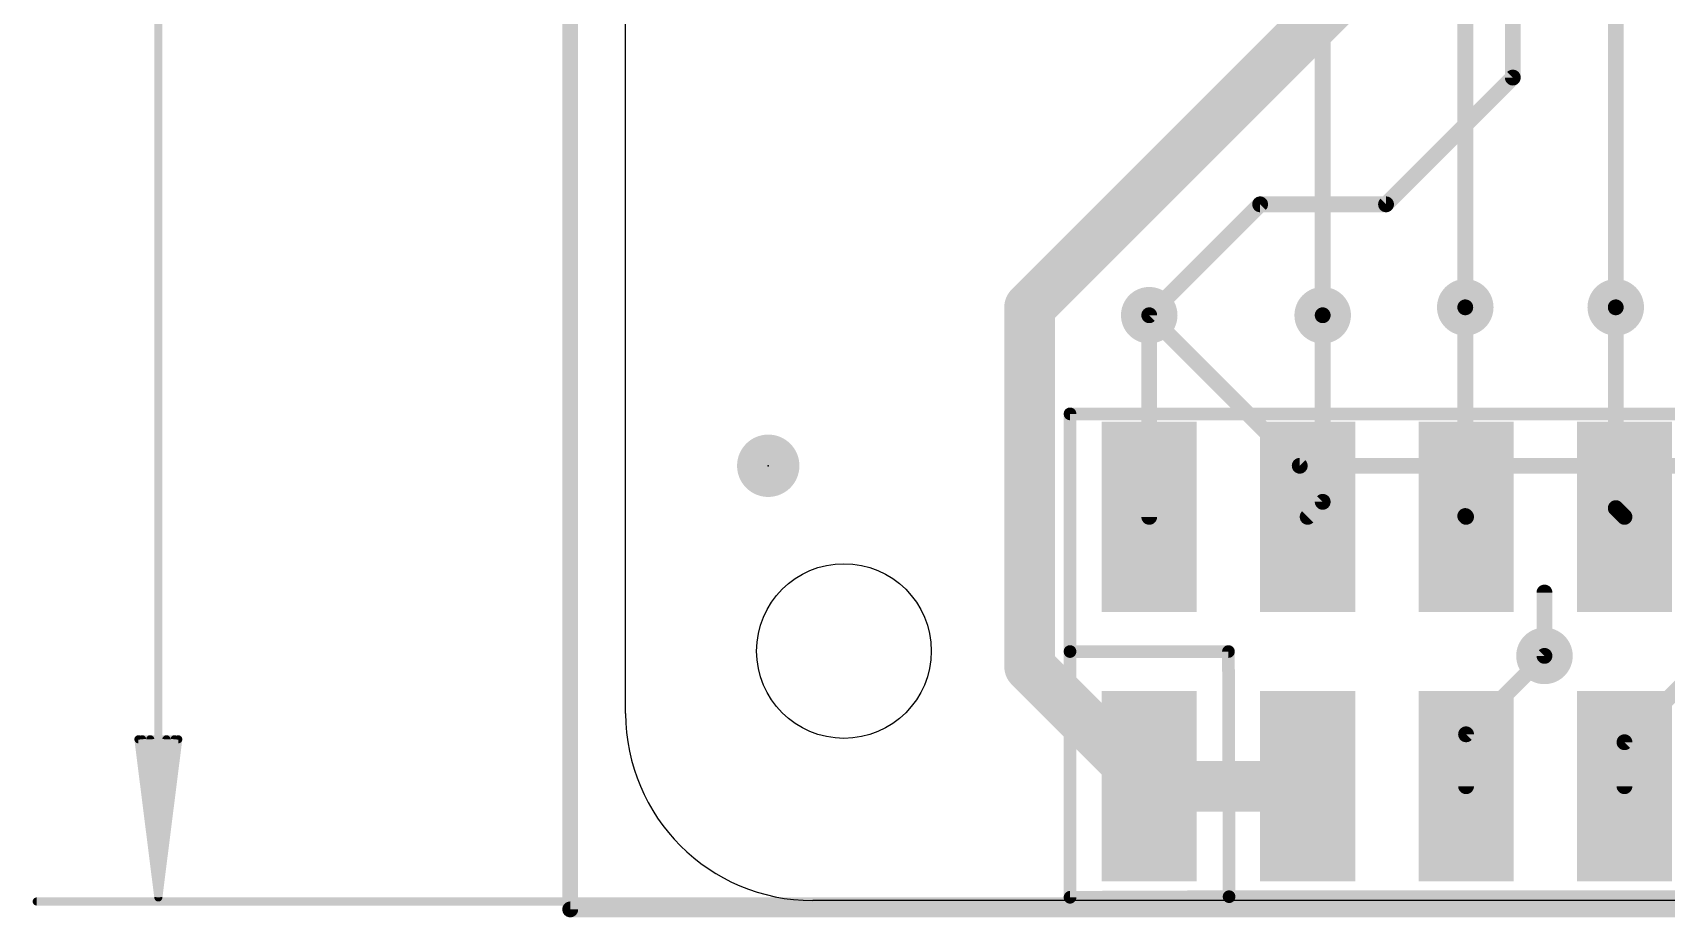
# Model space of a CAD drawing. Extents: x -9.8 to 65.3, y -0.3 to 69.2.
# Drawn here: x -9.51 to 16.69, y -0.25 to 13.93 of the extents above; entities that cross this region are included whole.
import ezdxf

# ---------------------------------------------------------------- set-up
doc = ezdxf.new("R2010")
doc.units = 0
for name, color, linetype in [('1', 12, 'CONTINUOUS'), ('16', 132, 'CONTINUOUS'), ('18', 110, 'CONTINUOUS'), ('20', 53, 'CONTINUOUS'), ('21', 40, 'CONTINUOUS'), ('23', 40, 'CONTINUOUS'), ('47', 253, 'CONTINUOUS')]:
    doc.layers.add(name, color=color, linetype=linetype)

# ---------------------------------------------------------------- blocks, each defined once
blk = doc.blocks.new('PIE')
at = {"const_width": 0.5}
blk.add_lwpolyline([(0, -0.25, 1), (0, 0.25, 1), (0, -0.25)], format="xyb", dxfattribs=at)
blk = doc.blocks.new('RECT')
blk.add_solid([(-0.5, -0.5), (0.5, -0.5), (-0.5, 0.5), (0.5, 0.5)])
blk = doc.blocks.new('ROUNDV')
at = {"const_width": 0.5}
blk.add_lwpolyline([(0, -0.25, 1), (0, 0.25, 1), (0, -0.25)], format="xyb", dxfattribs=at)

msp = doc.modelspace()

# ---------------------------------------------------------------- linework, layer by layer
at = {"layer": '1'}
for points, const_width in [([(14.224, 15.113), (14.224, 13.208)], 0.254), ([(6.477, 9.525), (11.684, 14.732)], 0.8128), ([(14.224, 13.208), (12.192, 11.176)], 0.254), ([(10.173, 11.176), (8.395, 9.398)], 0.254), ([(12.192, 11.176), (10.173, 11.176)], 0.254), ([(6.477, 3.766), (6.477, 9.525)], 0.8128), ([(8.395, 6.166), (8.395, 9.398)], 0.254), ([(11.176, 9.398), (11.176, 6.407)], 0.254), ([(13.462, 9.525), (13.462, 6.179)], 0.254), ([(15.875, 9.525), (15.875, 6.306)], 0.254), ([(11.176, 6.407), (10.935, 6.166)], 0.254), ([(13.462, 6.179), (13.475, 6.166)], 0.254), ([(15.875, 6.306), (16.015, 6.166)], 0.254), ([(8.395, 1.848), (6.477, 3.766)], 0.8128), ([(14.732, 3.937), (13.475, 2.68)], 0.254), ([(17.272, 3.81), (16.015, 2.553)], 0.254), ([(13.475, 2.68), (13.475, 1.848)], 0.254), ([(16.015, 2.553), (16.015, 1.848)], 0.254), ([(8.395, 1.848), (10.935, 1.848)], 0.8128)]:
    msp.add_lwpolyline(points, dxfattribs=dict(at, const_width=const_width))
for points, const_width in [([(14.1605, 13.208, 1), (14.2875, 13.208)], 0.127), ([(14.2689, 13.1631, 1), (14.1791, 13.2529)], 0.127), ([(10.173, 11.2395, 1), (10.173, 11.1125)], 0.127), ([(10.2179, 11.1311, 1), (10.1281, 11.2209)], 0.127), ([(12.1471, 11.2209, 1), (12.2369, 11.1311)], 0.127), ([(12.192, 11.1125, 1), (12.192, 11.2395)], 0.127), ([(6.6802, 9.525, 1), (6.2738, 9.525)], 0.4064), ([(6.3333, 9.6687, 1), (6.6207, 9.3813)], 0.4064), ([(8.4585, 9.398, 1), (8.3315, 9.398)], 0.127), ([(8.3501, 9.4429, 1), (8.4399, 9.3531)], 0.127), ([(11.2395, 9.398, 1), (11.1125, 9.398)], 0.127), ([(13.5255, 9.525, 1), (13.3985, 9.525)], 0.127), ([(15.9385, 9.525, 1), (15.8115, 9.525)], 0.127), ([(11.1125, 6.407, 1), (11.2395, 6.407)], 0.127), ([(11.2209, 6.3621, 1), (11.1311, 6.4519)], 0.127), ([(13.5069, 6.2239, 1), (13.4171, 6.1341)], 0.127), ([(15.9199, 6.3509, 1), (15.8301, 6.2611)], 0.127), ([(15.8115, 6.306, 1), (15.9385, 6.306)], 0.127), ([(8.3315, 6.166, 1), (8.4585, 6.166)], 0.127), ([(10.8901, 6.2109, 1), (10.9799, 6.1211)], 0.127), ([(13.3985, 6.179, 1), (13.5255, 6.179)], 0.127), ([(13.4301, 6.1211, 1), (13.5199, 6.2109)], 0.127), ([(15.9701, 6.1211, 1), (16.0599, 6.2109)], 0.127), ([(6.6207, 3.9097, 1), (6.3333, 3.6223)], 0.4064), ([(6.2738, 3.766, 1), (6.6802, 3.766)], 0.4064), ([(14.7769, 3.8921, 1), (14.6871, 3.9819)], 0.127), ([(13.5385, 2.68, 1), (13.4115, 2.68)], 0.127), ([(13.4301, 2.7249, 1), (13.5199, 2.6351)], 0.127), ([(16.0785, 2.553, 1), (15.9515, 2.553)], 0.127), ([(15.9701, 2.5979, 1), (16.0599, 2.5081)], 0.127), ([(8.395, 2.0512, 1), (8.395, 1.6448)], 0.4064), ([(8.2513, 1.7043, 1), (8.5387, 1.9917)], 0.4064), ([(10.935, 1.6448, 1), (10.935, 2.0512)], 0.4064), ([(13.4115, 1.848, 1), (13.5385, 1.848)], 0.127), ([(15.9515, 1.848, 1), (16.0785, 1.848)], 0.127)]:
    msp.add_lwpolyline(points, format="xyb", dxfattribs=dict(at, const_width=const_width))
at = {"layer": '16', "const_width": 0.254}
for points in [[(-0.889, 57.023), (-0.889, -0.127)], [(15.875, 19.685), (15.875, 9.525)], [(13.462, 9.525), (13.462, 18.796)], [(11.176, 17.78), (11.176, 9.398)], [(10.808, 6.985), (8.395, 9.398)], [(26.543, 6.985), (10.808, 6.985)], [(14.732, 4.953), (14.732, 3.937)], [(-0.889, -0.127), (65.151, -0.127)]]:
    msp.add_lwpolyline(points, dxfattribs=at)
at = {"layer": '16', "const_width": 0.127}
for points in [[(8.4399, 9.4429, 1), (8.3501, 9.3531)], [(11.1125, 9.398, 1), (11.2395, 9.398)], [(13.3985, 9.525, 1), (13.5255, 9.525)], [(15.8115, 9.525, 1), (15.9385, 9.525)], [(10.808, 7.0485, 1), (10.808, 6.9215)], [(10.7631, 6.9401, 1), (10.8529, 7.0299)], [(14.7955, 4.953, 1), (14.6685, 4.953)], [(14.6685, 3.937, 1), (14.7955, 3.937)], [(-0.889, -0.0635, 1), (-0.889, -0.1905)], [(-0.9525, -0.127, 1), (-0.8255, -0.127)]]:
    msp.add_lwpolyline(points, format="xyb", dxfattribs=at)
at = {"layer": '20'}
for p, q in [((0, 3.015), (0, 53.515)), ((62, 0.015), (3, 0.015))]:
    msp.add_line(p, q, dxfattribs=at)
msp.add_circle((3.5, 4.015), 1.4, dxfattribs=at)
msp.add_arc((3, 3.015), 3, 180, 270, dxfattribs=at)
at = {"layer": '21', "const_width": 0.2032}
for points in [[(7.125, 4.007), (7.125, 7.817)], [(7.125, 7.817), (57.925, 7.817)], [(7.125, 0.067), (7.125, 4.007)], [(7.125, 4.007), (9.665, 4.007)], [(9.665, 4.007), (9.675, 0.077)], [(9.675, 0.077), (7.125, 0.067)], [(57.945, 0.077), (9.675, 0.077)]]:
    msp.add_lwpolyline(points, dxfattribs=at)
at = {"layer": '21', "const_width": 0.1016}
for points in [[(7.1758, 7.817, 1), (7.0742, 7.817)], [(7.125, 7.8678, 1), (7.125, 7.7662)], [(7.1758, 4.007, 1), (7.0742, 4.007)], [(7.125, 4.0578, 1), (7.125, 3.9562)], [(7.0742, 4.007, 1), (7.1758, 4.007)], [(9.7158, 4.0071, 1), (9.6142, 4.0069)], [(9.665, 3.9562, 1), (9.665, 4.0578)], [(7.1248, 0.1178, 1), (7.1252, 0.0162)], [(7.0742, 0.067, 1), (7.1758, 0.067)], [(9.675, 0.1278, 1), (9.675, 0.0262)], [(9.6242, 0.0769, 1), (9.7258, 0.0771)], [(9.6752, 0.0262, 1), (9.6748, 0.1278)]]:
    msp.add_lwpolyline(points, format="xyb", dxfattribs=at)
at = {"layer": '23'}
msp.add_point((2.286, 6.985), dxfattribs=at)
at = {"layer": '47', "const_width": 0.13}
for points in [[(-7.493, 0.065), (-7.493, 56.45)], [(-7.493, 0.065), (-7.8122, 2.6)], [(-7.8122, 2.6), (-7.1738, 2.6)], [(-7.493, 0.065), (-7.753, 2.6)], [(-7.493, 0.065), (-7.623, 2.6)], [(-7.1738, 2.6), (-7.493, 0.065)], [(-7.363, 2.6), (-7.493, 0.065)], [(-7.233, 2.6), (-7.493, 0.065)], [(40.005, 0), (-9.443, 0)]]:
    msp.add_lwpolyline(points, dxfattribs=at)
at = {"layer": '47', "const_width": 0.065}
for points in [[(-7.78, 2.6041, 1), (-7.8445, 2.5959)], [(-7.8122, 2.6325, 1), (-7.8122, 2.5675)], [(-7.7207, 2.6033, 1), (-7.7853, 2.5967)], [(-7.5905, 2.6017, 1), (-7.6555, 2.5983)], [(-7.3305, 2.5983, 1), (-7.3955, 2.6017)], [(-7.2007, 2.5967, 1), (-7.2653, 2.6033)], [(-7.1415, 2.5959, 1), (-7.206, 2.6041)], [(-7.1738, 2.5675, 1), (-7.1738, 2.6325)], [(-9.443, 0.0325, 1), (-9.443, -0.0325)], [(-7.5252, 0.0691, 1), (-7.4608, 0.0609)], [(-7.5253, 0.0683, 1), (-7.4607, 0.0617)], [(-7.5255, 0.0633, 1), (-7.4605, 0.0667)], [(-7.5255, 0.0667, 1), (-7.4605, 0.0633)], [(-7.5255, 0.065, 1), (-7.4605, 0.065)], [(-7.5253, 0.0617, 1), (-7.4607, 0.0683)], [(-7.5252, 0.0609, 1), (-7.4608, 0.0691)]]:
    msp.add_lwpolyline(points, format="xyb", dxfattribs=at)

# ---------------------------------------------------------------- block references
at = {"layer": '1', "xscale": 3.048, "yscale": 1.524}
for p, rotation in [((8.395, 6.166), 90), ((10.935, 6.166), 270), ((13.475, 6.166), 270), ((16.015, 6.166), 270), ((8.395, 1.848), 90), ((10.935, 1.848), 90), ((13.475, 1.848), 90), ((16.015, 1.848), 90)]:
    msp.add_blockref('RECT', p, dxfattribs=dict(at, rotation=rotation))
at = {"layer": '1'}
msp.add_blockref('PIE', (2.286, 6.985), dxfattribs=at)
at = {"layer": '18', "xscale": 0.9064, "yscale": 0.9064}
for p in [(13.462, 9.525), (13.462, 9.525), (15.875, 9.525), (15.875, 9.525), (8.395, 9.398), (8.395, 9.398), (11.176, 9.398), (11.176, 9.398), (14.732, 3.937), (14.732, 3.937)]:
    msp.add_blockref('ROUNDV', p, dxfattribs=at)

doc.saveas('drawing.dxf')
